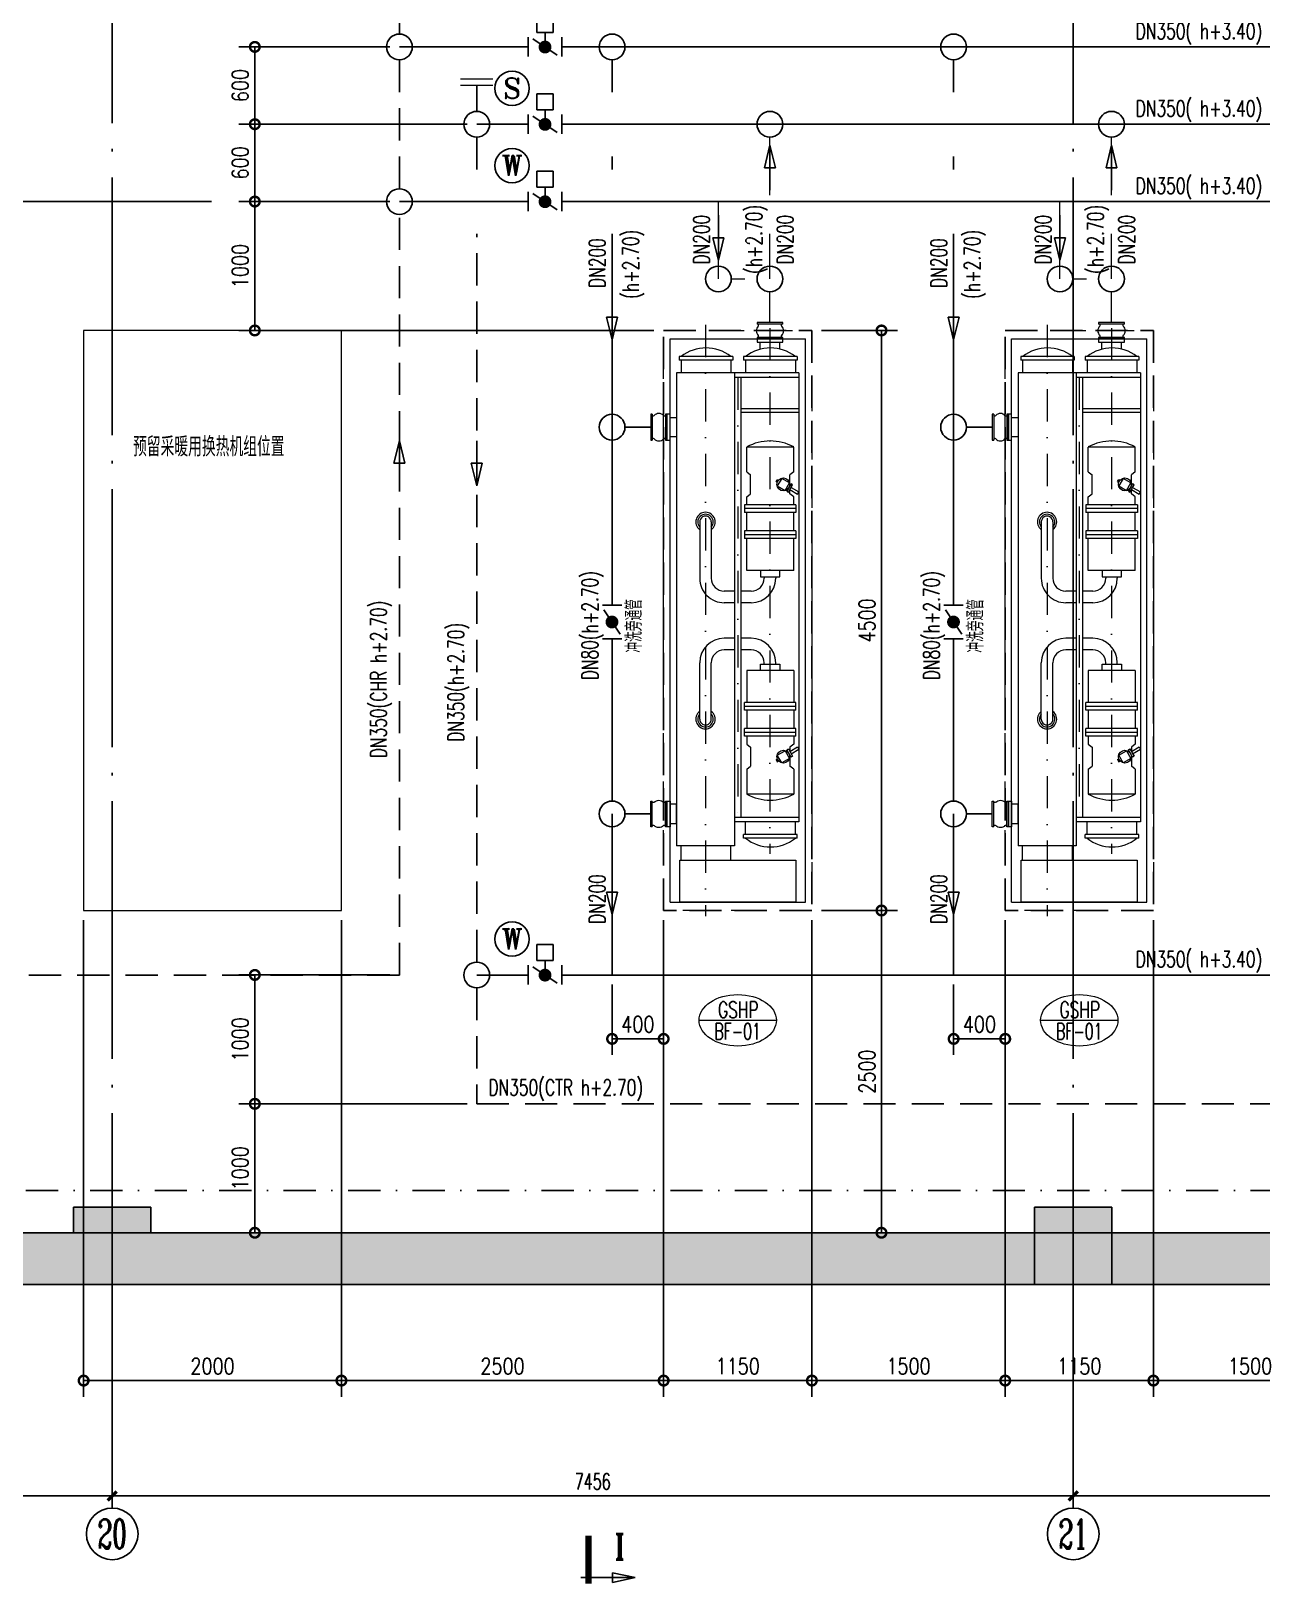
# Model space of a CAD drawing. Extents: x -345393 to -54719, y 203828 to 476815.
# Drawn here: x -330476 to -320927, y 237464 to 249533 of the extents above; entities that cross this region are included whole.
import ezdxf
from ezdxf.enums import TextEntityAlignment as Align

# ---------------------------------------------------------------- set-up
doc = ezdxf.new("R2010")
doc.units = 0
doc.header["$LTSCALE"] = 1000
doc.header["$MEASUREMENT"] = 0
for name, pattern in [('CONTINOUS', [0]), ('DASH', [0.35, 0.25, -0.1]), ('DASHDOT', [1, 0.5, -0.25, 0, -0.25]), ('DASHDOT2', [0.5, 0.25, -0.125, 0, -0.125]), ('DASHED', [0.75, 0.5, -0.25]), ('DASHED2', [0.375, 0.25, -0.125]), ('DOTE', [2.42, 2, -0.2, 0.02, -0.2])]:
    doc.linetypes.add(name, pattern=pattern)
doc.layers.get('0').update_dxf_attribs({"color": 252, "linetype": 'CONTINUOUS'})
doc.layers.get('Defpoints').update_dxf_attribs({"color": 252, "linetype": 'CONTINUOUS'})
for name, color, linetype in [('AXIS', 252, 'CONTINUOUS'), ('AXIS_TEXT', 252, 'CONTINUOUS'), ('COLUMN', 250, 'CONTINUOUS'), ('DOTE', 250, 'DOTE'), ('PUB_HATCH', 250, 'CONTINUOUS'), ('WALL', 252, 'CONTINUOUS'), ('暖通-水-标注', 95, 'CONTINUOUS'), ('暖通-水-水阀', 3, 'CONTINUOUS'), ('暖通-水-管道-供水', 1, 'CONTINUOUS'), ('暖通-水-管道-回水', 6, 'DASHED'), ('暖通-水-管道-管径', 201, 'CONTINUOUS'), ('暖通-水-设备基础', 75, 'DASH'), ('暖通-水-说明', 3, 'CONTINUOUS'), ('暖通-风-标注', 160, 'CONTINUOUS'), ('暖通-风-风管', 4, 'CONTINUOUS')]:
    doc.layers.add(name, color=color, linetype=linetype)
for name, color, linetype, lineweight in [('暖通-公共-说明', 50, 'CONTINUOUS', 20), ('暖通-水-管道-冷却水供水', 1, 'CONTINUOUS', 0), ('暖通-水-设备', 3, 'CONTINUOUS', 20), ('暖通-水-设备型号', 50, 'CONTINUOUS', 20)]:
    doc.layers.add(name, color=color, linetype=linetype, lineweight=lineweight)
doc.styles.add('_TCH_AXIS', font='COMPLEX', dxfattribs={"bigfont": 'GBCBIG'})
doc.styles.add('COMPLEX', font='COMPLEX')
doc.styles.add('HZ-ZGBZ', font='romanc.shx', dxfattribs={"width": 0.65, "bigfont": '0hztxt.shx'})
doc.styles.add('M-TEXT2', font='romanc.shx', dxfattribs={"width": 0.8, "bigfont": 'hzf.shx'})
doc.styles.add('TKZ1', font='tjromant.shx', dxfattribs={"bigfont": 'tjhts.shx'})
doc.dimstyles.new('暖-标注50', dxfattribs={"dimscale": 0.5, "dimtxt": 250, "dimasz": 1, "dimexe": 150, "dimexo": 150, "dimgap": 100, "dimtad": 1, "dimdec": 0, "dimdsep": 46, "dimtxsty": 'HZ-ZGBZ', "dimblk": '_DIMX', "dimcen": 0.09, "dimclrt": 7, "dimadec": 0, "dimazin": 0, "dimtfac": 1, "dimtdec": 0, "dimtix": 1, "dimtmove": 2, "dimatfit": 3, "dimldrblk": '_DIMX', "dimfxl": 0, "dimtolj": 1, "dimtzin": 0, "dimarcsym": 0})
doc.dimstyles.new('暖通-水-尺寸标注50', dxfattribs={"dimscale": 0.5, "dimtxt": 250, "dimasz": 300, "dimexe": 250, "dimexo": 150, "dimgap": 100, "dimtad": 1, "dimdec": 4, "dimrnd": 5, "dimdsep": 46, "dimtxsty": 'M-TEXT2', "dimblk1": 'DOTSMALL', "dimblk2": 'DOTSMALL', "dimsah": 1, "dimcen": 0.09, "dimclrd": 256, "dimclre": 256, "dimclrt": 7, "dimadec": 0, "dimazin": 0, "dimtfac": 1, "dimtdec": 4, "dimtix": 1, "dimtmove": 2, "dimatfit": 3, "dimldrblk": 'DOTSMALL', "dimfxl": 0, "dimtolj": 1, "dimtzin": 0, "dimarcsym": 0})

# ---------------------------------------------------------------- blocks, each defined once
blk = doc.blocks.new('_DIMX')
blk.add_line((-150, 0), (150, 0))
at = {"const_width": 50}
blk.add_lwpolyline([(-70, -70), (70, 70)], dxfattribs=at)
blk = doc.blocks.new('*D114')
at = {"layer": 'Defpoints', "color": 0}
for p in [(-329846, 238872), (-322390, 238872), (-322390, 238169)]:
    blk.add_point(p, dxfattribs=at)
at = {"layer": '暖通-风-标注', "color": 0, "lineweight": -2}
for p, q in [((-329846, 238797), (-329846, 238094)), ((-322390, 238797), (-322390, 238094)), ((-329846, 238169), (-322391, 238169))]:
    blk.add_line(p, q, dxfattribs=at)
at = {"layer": '暖通-风-标注', "color": 0, "lineweight": -2, "xscale": 0.5, "yscale": 0.5, "zscale": 0.5, "rotation": 180}
blk.add_blockref('_DIMX', (-329846, 238169), dxfattribs=at)
at = {"layer": '暖通-风-标注', "color": 0, "lineweight": -2, "xscale": 0.5, "yscale": 0.5, "zscale": 0.5}
blk.add_blockref('_DIMX', (-322390, 238169), dxfattribs=at)
at = {"layer": '暖通-风-标注', "color": 7, "insert": (-326118, 238281), "char_height": 125, "attachment_point": 5, "style": 'HZ-ZGBZ'}
blk.add_mtext('\\A1;7456', dxfattribs=at)
blk = doc.blocks.new('*D115')
at = {"layer": 'Defpoints', "color": 0}
for p in [(-322390, 238872), (-317118, 238872), (-317118, 238169)]:
    blk.add_point(p, dxfattribs=at)
at = {"layer": '暖通-风-标注', "color": 0, "lineweight": -2}
for p, q in [((-322390, 238797), (-322390, 238094)), ((-317118, 238797), (-317118, 238094)), ((-322390, 238169), (-317119, 238169))]:
    blk.add_line(p, q, dxfattribs=at)
at = {"layer": '暖通-风-标注', "color": 0, "lineweight": -2, "xscale": 0.5, "yscale": 0.5, "zscale": 0.5, "rotation": 180}
blk.add_blockref('_DIMX', (-322390, 238169), dxfattribs=at)
at = {"layer": '暖通-风-标注', "color": 0, "lineweight": -2, "xscale": 0.5, "yscale": 0.5, "zscale": 0.5}
blk.add_blockref('_DIMX', (-317118, 238169), dxfattribs=at)
at = {"layer": '暖通-风-标注', "color": 7, "insert": (-319754, 238281), "char_height": 125, "attachment_point": 5, "style": 'HZ-ZGBZ'}
blk.add_mtext('\\A1;5272', dxfattribs=at)
blk = doc.blocks.new('_AXISO')
blk.add_circle((0, 0), 0.5)
at = {"layer": 'AXIS_TEXT', "style": 'COMPLEX', "width": 1.041667}
blk.add_attdef('A', text='', height=0.56, dxfattribs=at).set_placement((-0.25, -0.28), (0.25, -0.28), align=Align.FIT)
blk = doc.blocks.new('2010_1005_165837')
at = {"color": 95}
for p, q in [((100, 0), (-100, 0)), ((100, -11), (100, 0)), ((-100, 0), (-100, -11)), ((-100, -11), (100, -11)), ((-100, -114), (-100, -125)), ((-100, -114), (100, -114)), ((100, -125), (100, -114)), ((-100, -125), (100, -125))]:
    blk.add_line(p, q, dxfattribs=at)
for centre, radius, start, end in [((-57, -62), 49.1, 133.6066, 226.3934), ((-97, -20), 9.44, 312.2394, 87.2634), ((-97, -105), 9.44, 272.7366, 47.7606), ((97, -20), 9.44, 92.7366, 227.7606), ((97, -105), 9.44, 132.2394, 267.2634), ((57, -62), 49.1, 313.6066, 46.3934)]:
    blk.add_arc(centre, radius, start, end, dxfattribs=at)
blk = doc.blocks.new('PSRHH3602-PM')
at = {"color": 7}
for p, q in [((2186, 1100), (-2186, 1100)), ((-2186, 50), (-2186, 1100)), ((2186, 50), (2186, 1100)), ((2186, 50), (-2186, 50))]:
    blk.add_line(p, q, dxfattribs=at)
for p, q in [((-2048, 1036), (-2048, 621)), ((-2048, 1036), (-2020, 1036)), ((-2020, 1036), (-2020, 621)), ((-2020, 1022), (-1921, 1022)), ((-1921, 1050), (-1921, 575)), ((-1921, 1050), (1562, 1050)), ((-1886, 1050), (-1886, 600)), ((-1642, 1050), (-1642, 600)), ((-1614, 1050), (-1614, 600)), ((-1346, 1009), (-1346, 645)), ((-1153, 1009), (-1346, 1009)), ((-1153, 1009), (-1130, 979)), ((-1043, 979), (-1130, 979)), ((-983, 979), (-1015, 979)), ((-960, 1009), (-983, 979)), ((-898, 1009), (-960, 1009)), ((-898, 1027), (-898, 627)), ((-898, 1027), (-838, 1027)), ((-868, 1027), (-868, 627)), ((-838, 1027), (-838, 627)), ((-696, 1009), (-838, 1009)), ((-696, 1027), (-696, 627)), ((-696, 1027), (-636, 1027)), ((-666, 1027), (-666, 627)), ((-636, 1027), (-636, 627)), ((-388, 1009), (-636, 1009)), ((-388, 1009), (-388, 645)), ((388, 1009), (636, 1009)), ((388, 1009), (388, 645)), ((636, 1027), (636, 627)), ((696, 1027), (636, 1027)), ((666, 1027), (666, 627)), ((696, 1027), (696, 627)), ((696, 1009), (838, 1009)), ((838, 1027), (838, 627)), ((898, 1027), (838, 1027)), ((868, 1027), (868, 627)), ((898, 1027), (898, 627)), ((898, 1009), (960, 1009)), ((960, 1009), (983, 979)), ((983, 979), (1015, 979)), ((1043, 979), (1130, 979)), ((1153, 1009), (1130, 979)), ((1153, 1009), (1346, 1009)), ((1346, 1009), (1346, 645)), ((1527, 1050), (1527, 600)), ((1562, 1050), (1562, 550)), ((1661, 1022), (1562, 1022)), ((1661, 1036), (1661, 621)), ((1689, 1036), (1661, 1036)), ((1689, 1036), (1689, 621)), ((-2160, 900), (-2107, 900)), ((-338, 870), (-328, 870)), ((338, 870), (328, 870)), ((-2105, 750), (-2160, 750)), ((-338, 780), (-328, 780)), ((338, 780), (328, 780)), ((-2048, 621), (-2020, 621)), ((-2020, 635), (-1921, 635)), ((-1153, 645), (-1346, 645)), ((-1153, 645), (-1130, 675)), ((-983, 675), (-1130, 675)), ((-960, 645), (-983, 675)), ((-898, 645), (-960, 645)), ((-898, 627), (-838, 627)), ((-696, 645), (-838, 645)), ((-696, 627), (-636, 627)), ((-388, 645), (-636, 645)), ((-228, 680), (-228, 600)), ((-138, 680), (-138, 600)), ((138, 680), (138, 600)), ((228, 680), (228, 600)), ((388, 645), (636, 645)), ((696, 627), (636, 627)), ((696, 645), (838, 645)), ((898, 627), (838, 627)), ((898, 645), (960, 645)), ((960, 645), (983, 675)), ((983, 675), (1130, 675)), ((1153, 645), (1130, 675)), ((1153, 645), (1346, 645)), ((1661, 635), (1562, 635)), ((1689, 621), (1661, 621)), ((-2048, 536), (-2048, 121)), ((-2048, 536), (-2020, 536)), ((-2020, 536), (-2020, 121)), ((-2020, 522), (-1921, 522)), ((-1921, 575), (-1921, 100)), ((-1921, 550), (1748, 550)), ((-1886, 600), (1527, 600)), ((-1886, 600), (-1886, 550)), ((-648, 600), (1527, 600)), ((-228, 550), (-228, 470)), ((-138, 550), (-138, 470)), ((138, 550), (138, 470)), ((228, 550), (228, 470)), ((1527, 600), (1527, 550)), ((1748, 550), (1748, 100)), ((1860, 522), (1748, 522)), ((-765, 370), (-328, 370)), ((765, 370), (328, 370)), ((-765, 280), (-328, 280)), ((765, 280), (328, 280)), ((-2048, 121), (-2020, 121)), ((-2020, 135), (-1921, 135)), ((1860, 135), (1748, 135)), ((-1921, 100), (1562, 100)), ((-648, 100), (1748, 100))]:
    blk.add_line(p, q)
at = {"color": 95}
for p, q in [((-1041, 976), (-1040, 977)), ((-1033, 989), (-999, 1049)), ((-1023, 966), (-1023, 967)), ((-1016, 979), (-981, 1039)), ((-981, 1039), (-999, 1049)), ((981, 1039), (999, 1049)), ((1016, 979), (981, 1039)), ((1033, 989), (999, 1049)), ((1023, 966), (1023, 967)), ((1041, 976), (1040, 977)), ((-1095, 882), (-1090, 892)), ((-1078, 872), (-1095, 882)), ((-1078, 872), (-1072, 882)), ((1078, 872), (1072, 882)), ((1078, 872), (1095, 882)), ((1095, 882), (1090, 892))]:
    blk.add_line(p, q, dxfattribs=at)
at = {"color": 95, "linetype": 'DASHDOT2'}
for p, q in [((-2269, 825), (1811, 825)), ((-1886, 575), (1527, 575)), ((-2294, 325), (2294, 325))]:
    blk.add_line(p, q, dxfattribs=at)
at = {"color": 9, "linetype": 'DASHED2'}
blk.add_lwpolyline([(-2250, 1150), (2250, 1150), (2250, 0), (-2250, 0)], close=True, dxfattribs=at)
at = {"color": 95}
for points in [[(-1044, 882), (-1010, 942), (-1069, 976), (-1103, 916)], [(-1060, 989), (-1003, 956), (-996, 968), (-1053, 1001)], [(1060, 989), (1003, 956), (996, 968), (1053, 1001)], [(1044, 882), (1010, 942), (1069, 976), (1103, 916)], [(2186, 1025), (2186, 125), (1860, 125), (1860, 1025)]]:
    blk.add_lwpolyline(points, close=True, dxfattribs=at)
for points in [[(-2186, 925), (-2186, 725), (-2160, 725), (-2160, 925)], [(-388, 902), (-388, 752), (-338, 752), (-338, 902)], [(388, 902), (388, 752), (338, 752), (338, 902)], [(-1600, 25), (-1400, 25), (-1400, 50), (-1600, 50)], [(1600, 25), (1400, 25), (1400, 50), (1600, 50)]]:
    blk.add_lwpolyline(points, close=True)
for points in [[(-1575, 50), (-1575, 100), (-1425, 100), (-1425, 50)], [(1575, 50), (1575, 100), (1425, 100), (1425, 50)]]:
    blk.add_lwpolyline(points)
for centre in [(-1056, 929), (1056, 929)]:
    blk.add_circle(centre, 50, dxfattribs=at)
for centre, radius, start, end in [((-1803, 829), 312, 141.7525, 218.2475), ((-1011, 827), 382, 151.5078, 208.4922), ((1011, 827), 382, 331.5078, 28.4922), ((1444, 829), 312, 321.7525, 38.2475), ((-328, 680), 190, 0, 90), ((328, 680), 190, 90, 180), ((-328, 680), 100, 0, 90), ((328, 680), 100, 90, 180), ((-1803, 329), 312, 141.7525, 218.2475), ((-765, 325), 45, 90, 270.0002), ((-328, 470), 100, 270, 0), ((-328, 470), 190, 270, 0), ((328, 470), 190, 180, 270), ((328, 470), 100, 180, 270), ((765, 325), 45, 269.9998, 90)]:
    blk.add_arc(centre, radius, start, end)
for centre, radius, start, end in [((-765, 325), 75, 36.8699, 323.1301), ((-765, 325), 60, 48.5904, 311.4096), ((765, 325), 75, 216.8699, 143.1301), ((765, 325), 60, 228.5904, 131.4096)]:
    blk.add_arc(centre, radius, start, end, dxfattribs=at)
at = {"rotation": 270}
blk.add_blockref('2010_1005_165837', (-2186, 825), dxfattribs=at)
blk.add_blockref('2010_1005_165837', (-1500, 25))
at = {"xscale": -1}
blk.add_blockref('2010_1005_165837', (1500, 25), dxfattribs=at)
blk = doc.blocks.new('MB-EQSN-2')
blk.add_line((-600, 0), (600, 0))
blk.add_ellipse((0, 0), major_axis=(-600, 0), ratio=0.666667)
at = {"style": 'M-TEXT2', "width": 0.7}
blk.add_attdef('大设备类型', text='', height=250, dxfattribs=at).set_placement((9, 165), align=Align.MIDDLE_CENTER)
at = {"style": 'M-TEXT2', "width": 0.636448}
blk.add_attdef('大设备编号', text='', height=250, dxfattribs=at).set_placement((-361, -296), (359, -296), align=Align.FIT)
blk = doc.blocks.new('FCU-RISER1')
at = {"color": 7}
blk.add_circle((0, 0), 50, dxfattribs=at)
blk = doc.blocks.new('*U100')
at = {"color": 7}
for p, q in [((-125, 0), (125, 0)), ((-125, -50), (125, -50))]:
    blk.add_line(p, q, dxfattribs=at)
blk = doc.blocks.new('电动双位蝶阀150-2')
for p, q in [((-62, 237), (63, 237)), ((-62, 112), (-62, 237)), ((63, 112), (63, 237)), ((-130, 75), (-130, -75)), ((94, 63), (-94, -63)), ((-62, 112), (63, 112)), ((0, 0), (0, 112)), ((130, 75), (130, -75))]:
    blk.add_line(p, q)
at = {"const_width": 49.7}
blk.add_lwpolyline([(-25, -1, 1), (25, -1, 1)], format="xyb", close=True, dxfattribs=at)
blk = doc.blocks.new('箭头')
at = {"color": 3, "linetype": 'CONTINOUS'}
for p, q in [((-317, 0), (381, 0)), ((32, 84), (381, 0)), ((32, 84), (32, -84)), ((32, -84), (381, 0))]:
    blk.add_line(p, q, dxfattribs=at)
blk = doc.blocks.new('蝶阀150-2')
for p, q in [((-130, 75), (-130, -75)), ((94, 63), (-94, -63)), ((130, 75), (130, -75))]:
    blk.add_line(p, q)
at = {"const_width": 49.7}
blk.add_lwpolyline([(-25, -1, 1), (25, -1, 1)], format="xyb", close=True, dxfattribs=at)
blk = doc.blocks.new('_DOTSMALL')
at = {"color": 0, "const_width": 0.5}
blk.add_lwpolyline([(-0.0625, 0, 1), (0.0625, 0, 1)], format="xyb", close=True, dxfattribs=at)
blk = doc.blocks.new('*D116')
at = {"layer": 'Defpoints', "color": 0}
for p in [(-325568, 242711), (-325968, 242211), (-325968, 241715)]:
    blk.add_point(p, dxfattribs=at)
at = {"layer": '暖通-水-标注', "linetype": 'Continuous', "lineweight": -2}
for p, q in [((-325568, 242636), (-325568, 241590)), ((-325968, 242136), (-325968, 241590)), ((-325568, 241715), (-325968, 241715))]:
    blk.add_line(p, q, dxfattribs=at)
at = {"layer": '暖通-水-标注', "lineweight": -2, "xscale": 150, "yscale": 150, "zscale": 150, "rotation": 180}
blk.add_blockref('_DOTSMALL', (-325968, 241715), dxfattribs=at)
at = {"layer": '暖通-水-标注', "lineweight": -2, "xscale": 150, "yscale": 150, "zscale": 150}
blk.add_blockref('_DOTSMALL', (-325568, 241715), dxfattribs=at)
at = {"layer": '暖通-水-标注', "color": 7, "insert": (-325768, 241828), "char_height": 125, "attachment_point": 5, "style": 'M-TEXT2'}
blk.add_mtext('\\A1;400', dxfattribs=at)
blk = doc.blocks.new('*D133')
at = {"layer": 'Defpoints', "color": 0}
for p in [(-330068, 242711), (-328068, 242711), (-328068, 239064)]:
    blk.add_point(p, dxfattribs=at)
at = {"layer": '暖通-水-标注', "linetype": 'Continuous', "lineweight": -2}
for p, q in [((-330068, 242636), (-330068, 238939)), ((-328068, 242636), (-328068, 238939)), ((-330068, 239064), (-328068, 239064))]:
    blk.add_line(p, q, dxfattribs=at)
at = {"layer": '暖通-水-标注', "lineweight": -2, "xscale": 150, "yscale": 150, "zscale": 150, "rotation": 180}
blk.add_blockref('_DOTSMALL', (-330068, 239064), dxfattribs=at)
at = {"layer": '暖通-水-标注', "lineweight": -2, "xscale": 150, "yscale": 150, "zscale": 150}
blk.add_blockref('_DOTSMALL', (-328068, 239064), dxfattribs=at)
at = {"layer": '暖通-水-标注', "color": 7, "insert": (-329068, 239176), "char_height": 125, "attachment_point": 5, "style": 'M-TEXT2'}
blk.add_mtext('\\A1;2000', dxfattribs=at)
blk = doc.blocks.new('*D134')
at = {"layer": 'Defpoints', "color": 0}
for p in [(-328068, 242711), (-325568, 242636), (-325568, 239064)]:
    blk.add_point(p, dxfattribs=at)
at = {"layer": '暖通-水-标注', "linetype": 'Continuous', "lineweight": -2}
for p, q in [((-328068, 242636), (-328068, 238939)), ((-325568, 242561), (-325568, 238939)), ((-328068, 239064), (-325568, 239064))]:
    blk.add_line(p, q, dxfattribs=at)
at = {"layer": '暖通-水-标注', "lineweight": -2, "xscale": 150, "yscale": 150, "zscale": 150, "rotation": 180}
blk.add_blockref('_DOTSMALL', (-328068, 239064), dxfattribs=at)
at = {"layer": '暖通-水-标注', "lineweight": -2, "xscale": 150, "yscale": 150, "zscale": 150}
blk.add_blockref('_DOTSMALL', (-325568, 239064), dxfattribs=at)
at = {"layer": '暖通-水-标注', "color": 7, "insert": (-326818, 239176), "char_height": 125, "attachment_point": 5, "style": 'M-TEXT2'}
blk.add_mtext('\\A1;2500', dxfattribs=at)
blk = doc.blocks.new('*D135')
at = {"layer": 'Defpoints', "color": 0}
for p in [(-325568, 242636), (-324418, 242711), (-324418, 239064)]:
    blk.add_point(p, dxfattribs=at)
at = {"layer": '暖通-水-标注', "linetype": 'Continuous', "lineweight": -2}
for p, q in [((-324418, 242636), (-324418, 238939)), ((-325568, 242561), (-325568, 238939)), ((-325568, 239064), (-324418, 239064))]:
    blk.add_line(p, q, dxfattribs=at)
at = {"layer": '暖通-水-标注', "lineweight": -2, "xscale": 150, "yscale": 150, "zscale": 150, "rotation": 180}
blk.add_blockref('_DOTSMALL', (-325568, 239064), dxfattribs=at)
at = {"layer": '暖通-水-标注', "lineweight": -2, "xscale": 150, "yscale": 150, "zscale": 150}
blk.add_blockref('_DOTSMALL', (-324418, 239064), dxfattribs=at)
at = {"layer": '暖通-水-标注', "color": 7, "insert": (-324993, 239176), "char_height": 125, "attachment_point": 5, "style": 'M-TEXT2'}
blk.add_mtext('\\A1;1150', dxfattribs=at)
blk = doc.blocks.new('*D136')
at = {"layer": 'Defpoints', "color": 0}
for p in [(-324418, 242711), (-322918, 242711), (-322918, 239064)]:
    blk.add_point(p, dxfattribs=at)
at = {"layer": '暖通-水-标注', "linetype": 'Continuous', "lineweight": -2}
for p, q in [((-324418, 242636), (-324418, 238939)), ((-322918, 242636), (-322918, 238939)), ((-324418, 239064), (-322918, 239064))]:
    blk.add_line(p, q, dxfattribs=at)
at = {"layer": '暖通-水-标注', "lineweight": -2, "xscale": 150, "yscale": 150, "zscale": 150, "rotation": 180}
blk.add_blockref('_DOTSMALL', (-324418, 239064), dxfattribs=at)
at = {"layer": '暖通-水-标注', "lineweight": -2, "xscale": 150, "yscale": 150, "zscale": 150}
blk.add_blockref('_DOTSMALL', (-322918, 239064), dxfattribs=at)
at = {"layer": '暖通-水-标注', "color": 7, "insert": (-323668, 239176), "char_height": 125, "attachment_point": 5, "style": 'M-TEXT2'}
blk.add_mtext('\\A1;1500', dxfattribs=at)
blk = doc.blocks.new('*D137')
at = {"layer": 'Defpoints', "color": 0}
for p in [(-322918, 242711), (-321768, 242711), (-321768, 239064)]:
    blk.add_point(p, dxfattribs=at)
at = {"layer": '暖通-水-标注', "linetype": 'Continuous', "lineweight": -2}
for p, q in [((-322918, 242636), (-322918, 238939)), ((-321768, 242636), (-321768, 238939)), ((-322918, 239064), (-321768, 239064))]:
    blk.add_line(p, q, dxfattribs=at)
at = {"layer": '暖通-水-标注', "lineweight": -2, "xscale": 150, "yscale": 150, "zscale": 150, "rotation": 180}
blk.add_blockref('_DOTSMALL', (-322918, 239064), dxfattribs=at)
at = {"layer": '暖通-水-标注', "lineweight": -2, "xscale": 150, "yscale": 150, "zscale": 150}
blk.add_blockref('_DOTSMALL', (-321768, 239064), dxfattribs=at)
at = {"layer": '暖通-水-标注', "color": 7, "insert": (-322343, 239176), "char_height": 125, "attachment_point": 5, "style": 'M-TEXT2'}
blk.add_mtext('\\A1;1150', dxfattribs=at)
blk = doc.blocks.new('*D138')
at = {"layer": 'Defpoints', "color": 0}
for p in [(-321768, 242711), (-320268, 242711), (-320268, 239064)]:
    blk.add_point(p, dxfattribs=at)
at = {"layer": '暖通-水-标注', "linetype": 'Continuous', "lineweight": -2}
for p, q in [((-321768, 242636), (-321768, 238939)), ((-320268, 242636), (-320268, 238939)), ((-321768, 239064), (-320268, 239064))]:
    blk.add_line(p, q, dxfattribs=at)
at = {"layer": '暖通-水-标注', "lineweight": -2, "xscale": 150, "yscale": 150, "zscale": 150, "rotation": 180}
blk.add_blockref('_DOTSMALL', (-321768, 239064), dxfattribs=at)
at = {"layer": '暖通-水-标注', "lineweight": -2, "xscale": 150, "yscale": 150, "zscale": 150}
blk.add_blockref('_DOTSMALL', (-320268, 239064), dxfattribs=at)
at = {"layer": '暖通-水-标注', "color": 7, "insert": (-321018, 239176), "char_height": 125, "attachment_point": 5, "style": 'M-TEXT2'}
blk.add_mtext('\\A1;1500', dxfattribs=at)
blk = doc.blocks.new('*D144')
at = {"layer": 'Defpoints', "color": 0}
for p in [(-324418, 247211), (-324418, 242711), (-323878, 242711)]:
    blk.add_point(p, dxfattribs=at)
at = {"layer": '暖通-水-标注', "linetype": 'Continuous', "lineweight": -2}
for p, q in [((-324343, 247211), (-323753, 247211)), ((-323878, 247211), (-323878, 242711)), ((-324343, 242711), (-323753, 242711))]:
    blk.add_line(p, q, dxfattribs=at)
at = {"layer": '暖通-水-标注', "lineweight": -2, "xscale": 150, "yscale": 150, "zscale": 150}
for p, rotation in [((-323878, 247211), 90), ((-323878, 242711), 270)]:
    blk.add_blockref('_DOTSMALL', p, dxfattribs=dict(at, rotation=rotation))
at = {"layer": '暖通-水-标注', "color": 7, "insert": (-323990, 244961), "char_height": 125, "attachment_point": 5, "rotation": 90, "style": 'M-TEXT2'}
blk.add_mtext('\\A1;4500', dxfattribs=at)
blk = doc.blocks.new('*D145')
at = {"layer": 'Defpoints', "color": 0}
for p in [(-324418, 242711), (-324418, 240211), (-323878, 240211)]:
    blk.add_point(p, dxfattribs=at)
at = {"layer": '暖通-水-标注', "linetype": 'Continuous', "lineweight": -2}
for p, q in [((-324343, 242711), (-323753, 242711)), ((-323878, 242711), (-323878, 240211)), ((-324343, 240211), (-323753, 240211))]:
    blk.add_line(p, q, dxfattribs=at)
at = {"layer": '暖通-水-标注', "lineweight": -2, "xscale": 150, "yscale": 150, "zscale": 150}
for p, rotation in [((-323878, 242711), 90), ((-323878, 240211), 270)]:
    blk.add_blockref('_DOTSMALL', p, dxfattribs=dict(at, rotation=rotation))
at = {"layer": '暖通-水-标注', "color": 7, "insert": (-323990, 241461), "char_height": 125, "attachment_point": 5, "rotation": 90, "style": 'M-TEXT2'}
blk.add_mtext('\\A1;2500', dxfattribs=at)
blk = doc.blocks.new('*D146')
at = {"layer": 'Defpoints', "color": 0}
for p in [(-327618, 249411), (-328740, 248811), (-327018, 248811)]:
    blk.add_point(p, dxfattribs=at)
at = {"layer": '暖通-水-标注', "linetype": 'Continuous', "lineweight": -2}
for p, q in [((-327693, 249411), (-328865, 249411)), ((-328740, 249411), (-328740, 248811)), ((-327093, 248811), (-328865, 248811))]:
    blk.add_line(p, q, dxfattribs=at)
at = {"layer": '暖通-水-标注', "lineweight": -2, "xscale": 150, "yscale": 150, "zscale": 150}
for p, rotation in [((-328740, 249411), 90), ((-328740, 248811), 270)]:
    blk.add_blockref('_DOTSMALL', p, dxfattribs=dict(at, rotation=rotation))
at = {"layer": '暖通-水-标注', "color": 7, "insert": (-328853, 249111), "char_height": 125, "attachment_point": 5, "rotation": 90, "style": 'M-TEXT2'}
blk.add_mtext('\\A1;600', dxfattribs=at)
blk = doc.blocks.new('*D147')
at = {"layer": 'Defpoints', "color": 0}
for p in [(-327018, 248811), (-328740, 248211), (-327618, 248211)]:
    blk.add_point(p, dxfattribs=at)
at = {"layer": '暖通-水-标注', "linetype": 'Continuous', "lineweight": -2}
for p, q in [((-327093, 248811), (-328865, 248811)), ((-328740, 248811), (-328740, 248211)), ((-327693, 248211), (-328865, 248211))]:
    blk.add_line(p, q, dxfattribs=at)
at = {"layer": '暖通-水-标注', "lineweight": -2, "xscale": 150, "yscale": 150, "zscale": 150}
for p, rotation in [((-328740, 248811), 90), ((-328740, 248211), 270)]:
    blk.add_blockref('_DOTSMALL', p, dxfattribs=dict(at, rotation=rotation))
at = {"layer": '暖通-水-标注', "color": 7, "insert": (-328853, 248511), "char_height": 125, "attachment_point": 5, "rotation": 90, "style": 'M-TEXT2'}
blk.add_mtext('\\A1;600', dxfattribs=at)
blk = doc.blocks.new('*D148')
at = {"layer": 'Defpoints', "color": 0}
for p in [(-327618, 248211), (-328740, 247211), (-325568, 247211)]:
    blk.add_point(p, dxfattribs=at)
at = {"layer": '暖通-水-标注', "linetype": 'Continuous', "lineweight": -2}
for p, q in [((-327693, 248211), (-328865, 248211)), ((-328740, 248211), (-328740, 247211)), ((-325643, 247211), (-328865, 247211))]:
    blk.add_line(p, q, dxfattribs=at)
at = {"layer": '暖通-水-标注', "lineweight": -2, "xscale": 150, "yscale": 150, "zscale": 150}
for p, rotation in [((-328740, 248211), 90), ((-328740, 247211), 270)]:
    blk.add_blockref('_DOTSMALL', p, dxfattribs=dict(at, rotation=rotation))
at = {"layer": '暖通-水-标注', "color": 7, "insert": (-328853, 247711), "char_height": 125, "attachment_point": 5, "rotation": 90, "style": 'M-TEXT2'}
blk.add_mtext('\\A1;1000', dxfattribs=at)
blk = doc.blocks.new('*D149')
at = {"layer": 'Defpoints', "color": 0}
for p in [(-327618, 242211), (-328740, 241211), (-327018, 241211)]:
    blk.add_point(p, dxfattribs=at)
at = {"layer": '暖通-水-标注', "linetype": 'Continuous', "lineweight": -2}
for p, q in [((-327693, 242211), (-328865, 242211)), ((-328740, 242211), (-328740, 241211)), ((-327093, 241211), (-328865, 241211))]:
    blk.add_line(p, q, dxfattribs=at)
at = {"layer": '暖通-水-标注', "lineweight": -2, "xscale": 150, "yscale": 150, "zscale": 150}
for p, rotation in [((-328740, 242211), 90), ((-328740, 241211), 270)]:
    blk.add_blockref('_DOTSMALL', p, dxfattribs=dict(at, rotation=rotation))
at = {"layer": '暖通-水-标注', "color": 7, "insert": (-328853, 241711), "char_height": 125, "attachment_point": 5, "rotation": 90, "style": 'M-TEXT2'}
blk.add_mtext('\\A1;1000', dxfattribs=at)
blk = doc.blocks.new('*D150')
at = {"layer": 'Defpoints', "color": 0}
for p in [(-327018, 241211), (-328740, 240211), (-328068, 240211)]:
    blk.add_point(p, dxfattribs=at)
at = {"layer": '暖通-水-标注', "linetype": 'Continuous', "lineweight": -2}
for p, q in [((-327093, 241211), (-328865, 241211)), ((-328740, 241211), (-328740, 240211)), ((-328143, 240211), (-328865, 240211))]:
    blk.add_line(p, q, dxfattribs=at)
at = {"layer": '暖通-水-标注', "lineweight": -2, "xscale": 150, "yscale": 150, "zscale": 150}
for p, rotation in [((-328740, 241211), 90), ((-328740, 240211), 270)]:
    blk.add_blockref('_DOTSMALL', p, dxfattribs=dict(at, rotation=rotation))
at = {"layer": '暖通-水-标注', "color": 7, "insert": (-328853, 240711), "char_height": 125, "attachment_point": 5, "rotation": 90, "style": 'M-TEXT2'}
blk.add_mtext('\\A1;1000', dxfattribs=at)
blk = doc.blocks.new('*D151')
at = {"layer": 'Defpoints', "color": 0}
for p in [(-322918, 242711), (-323318, 242211), (-323318, 241715)]:
    blk.add_point(p, dxfattribs=at)
at = {"layer": '暖通-水-标注', "linetype": 'Continuous', "lineweight": -2}
for p, q in [((-322918, 242636), (-322918, 241590)), ((-323318, 242136), (-323318, 241590)), ((-322918, 241715), (-323318, 241715))]:
    blk.add_line(p, q, dxfattribs=at)
at = {"layer": '暖通-水-标注', "lineweight": -2, "xscale": 150, "yscale": 150, "zscale": 150, "rotation": 180}
blk.add_blockref('_DOTSMALL', (-323318, 241715), dxfattribs=at)
at = {"layer": '暖通-水-标注', "lineweight": -2, "xscale": 150, "yscale": 150, "zscale": 150}
blk.add_blockref('_DOTSMALL', (-322918, 241715), dxfattribs=at)
at = {"layer": '暖通-水-标注', "color": 7, "insert": (-323118, 241828), "char_height": 125, "attachment_point": 5, "style": 'M-TEXT2'}
blk.add_mtext('\\A1;400', dxfattribs=at)
blk = doc.blocks.new('*D173')
at = {"layer": 'Defpoints', "color": 0}
for p in [(-335118, 239064), (-329846, 239064), (-329846, 238169)]:
    blk.add_point(p, dxfattribs=at)
at = {"layer": '暖通-风-标注', "color": 0, "lineweight": -2}
for p, q in [((-335118, 238989), (-335118, 238094)), ((-329846, 238989), (-329846, 238094)), ((-335118, 238169), (-329847, 238169))]:
    blk.add_line(p, q, dxfattribs=at)
at = {"layer": '暖通-风-标注', "color": 0, "lineweight": -2, "xscale": 0.5, "yscale": 0.5, "zscale": 0.5, "rotation": 180}
blk.add_blockref('_DIMX', (-335118, 238169), dxfattribs=at)
at = {"layer": '暖通-风-标注', "color": 0, "lineweight": -2, "xscale": 0.5, "yscale": 0.5, "zscale": 0.5}
blk.add_blockref('_DIMX', (-329846, 238169), dxfattribs=at)
at = {"layer": '暖通-风-标注', "color": 7, "insert": (-332482, 238281), "char_height": 125, "attachment_point": 5, "style": 'HZ-ZGBZ'}
blk.add_mtext('\\A1;5272', dxfattribs=at)
blk = doc.blocks.new('A$C67896134')
at = {"layer": '暖通-风-风管', "color": 3}
for p, q in [((0, 96), (843, 96)), ((843, 96), (492, 172)), ((492, 172), (492, 21)), ((843, 96), (492, 21))]:
    blk.add_line(p, q, dxfattribs=at)
at = {"layer": '暖通-风-风管', "color": 3, "const_width": 96}
blk.add_lwpolyline([(121, 746), (121, 0)], dxfattribs=at)

msp = doc.modelspace()

# ---------------------------------------------------------------- hatches: boundary and pattern name
at = {"layer": 'PUB_HATCH'}
for points in [[(-330146.79558, 239810.50248), (-329546.79863, 239810.50248), (-329546.79863, 240410.5063), (-330146.79558, 240410.5063)], [(-322089.62064, 239810.50248), (-322089.62064, 240410.5063), (-322689.61759, 240410.5063), (-322689.61759, 239810.50248)], [(-330146.79558, 239810.50248), (-330146.79558, 240210.50248), (-334618.20811, 240210.50248), (-334618.20811, 239810.50248)], [(-322689.61759, 239810.50248), (-322689.61759, 240210.50248), (-329546.79863, 240210.50248), (-329546.79863, 239810.50248)], [(-322089.62064, 240210.50248), (-322089.62064, 239810.50248), (-322089.61911, 239810.50248), (-322089.61911, 240210.50248)], [(-317618.20811, 239810.50248), (-317618.20811, 240210.50248), (-322089.61911, 240210.50248), (-322089.61911, 239810.50248)]]:
    msp.add_hatch(color=256, dxfattribs=at).paths.add_polyline_path(points)

# ---------------------------------------------------------------- linework, layer by layer
at = {"layer": 'AXIS'}
for p, q in [((-329846.13017, 239138.97029), (-329846.13017, 238074.63899)), ((-322390.28605, 239138.97029), (-322390.28605, 238074.63899))]:
    msp.add_line(p, q, dxfattribs=at)
at = {"layer": 'COLUMN'}
for p, q in [((-329546.79863, 240410.5063), (-330146.79558, 240410.5063)), ((-330146.79558, 240410.5063), (-330146.79558, 240210.50248)), ((-329546.79863, 240210.50248), (-329546.79863, 240410.5063)), ((-322089.62064, 240410.5063), (-322689.61759, 240410.5063)), ((-322689.61759, 240410.5063), (-322689.61759, 239810.50248)), ((-322089.62064, 239810.50248), (-322089.62064, 240410.5063)), ((-330146.79558, 239810.50248), (-329872.73259, 239810.50248)), ((-329872.73259, 239810.50248), (-329546.79863, 239810.50248)), ((-322689.61759, 239810.50248), (-322089.62064, 239810.50248))]:
    msp.add_line(p, q, dxfattribs=at)
at = {"layer": 'DOTE'}
for p, q in [((-329846.13017, 239138.97029), (-329846.13017, 253110.50248)), ((-322390.28605, 239138.97029), (-322390.28605, 253110.50248)), ((-329077.00356, 248210.50248), (-340918.202, 248210.50248)), ((-311318.21421, 240210.50248), (-340918.202, 240210.50248))]:
    msp.add_line(p, q, dxfattribs=at)
at = {"layer": 'WALL'}
for p, q in [((-334618.20811, 240210.50248), (-330146.79558, 240210.50248)), ((-329546.79863, 240210.50248), (-322689.61759, 240210.50248)), ((-322089.61911, 240210.50248), (-317618.20811, 240210.50248)), ((-334618.20811, 239810.50248), (-330146.79558, 239810.50248)), ((-329546.79863, 239810.50248), (-322689.61759, 239810.50248)), ((-322089.61911, 239810.50248), (-317618.20811, 239810.50248))]:
    msp.add_line(p, q, dxfattribs=at)
at = {"layer": '暖通-水-管道-供水'}
for p, q in [((-326618.20811, 249410.50248), (-327618.20811, 249410.50248)), ((-318907.92542, 249410.50248), (-326358.49079, 249410.50248)), ((-325968.20811, 249310.50248), (-325968.20811, 249060.50248)), ((-323318.20811, 249310.50248), (-323318.20811, 249060.50248)), ((-326618.20811, 248810.50248), (-327018.20811, 248810.50248)), ((-318907.92542, 248810.50248), (-326358.49079, 248810.50248)), ((-325968.20811, 248560.50248), (-325968.20811, 248460.50248)), ((-323318.20811, 248560.50248), (-323318.20811, 248460.50248)), ((-326618.20811, 248210.50248), (-327618.20811, 248210.50248)), ((-318907.92542, 248210.50248), (-326358.49079, 248210.50248)), ((-325968.20811, 247960.50248), (-325968.20811, 246460.50747)), ((-323318.20811, 247960.50248), (-323318.20811, 246460.50747)), ((-325968.20811, 246460.50747), (-325968.20811, 245079.00354)), ((-325668.16269, 246460.50747), (-325868.20811, 246460.50747)), ((-323318.20811, 246460.50747), (-323318.20811, 245079.00354)), ((-323018.16269, 246460.50747), (-323218.20811, 246460.50747)), ((-325968.20811, 244819.28623), (-325968.20811, 243560.49749)), ((-323318.20811, 244819.28623), (-323318.20811, 243560.49749)), ((-325968.20811, 243460.49749), (-325968.20811, 242210.50191)), ((-325668.16269, 243460.49749), (-325868.20811, 243460.49749)), ((-323318.20811, 243460.49749), (-323318.20811, 242210.50191)), ((-323018.16269, 243460.49749), (-323218.20811, 243460.49749)), ((-326618.20811, 242210.50191), (-327018.20811, 242210.50191)), ((-318907.92542, 242210.50191), (-326358.49079, 242210.50191))]:
    msp.add_line(p, q, dxfattribs=at)
at = {"layer": '暖通-水-管道-冷却水供水'}
for p, q in [((-324743.20312, 248260.50248), (-324743.20312, 248710.50248)), ((-322093.20312, 248260.50248), (-322093.20312, 248710.50248)), ((-325143.20312, 247610.50248), (-325143.20312, 248210.50248)), ((-322493.20312, 247610.50248), (-322493.20312, 248210.50248)), ((-324743.20312, 247610.50248), (-324743.20312, 247960.50248)), ((-322093.20312, 247610.50248), (-322093.20312, 247960.50248)), ((-325043.20312, 247610.50248), (-324937.41498, 247610.50248)), ((-322393.20312, 247610.50248), (-322287.41498, 247610.50248)), ((-324743.20312, 247270.95248), (-324743.20312, 247510.50248)), ((-322093.20312, 247270.95248), (-322093.20312, 247510.50248))]:
    msp.add_line(p, q, dxfattribs=at)
at = {"layer": '暖通-水-管道-回水', "ltscale": 0.5}
for p, q in [((-327618.20811, 249510.50248), (-327618.20811, 249710.50248)), ((-327618.20811, 248310.50248), (-327618.20811, 249310.50248)), ((-327018.20811, 248910.50248), (-327018.20811, 249110.50248)), ((-326463.5418, 248810.50248), (-326513.1571, 248810.50248)), ((-327018.20811, 248460.50248), (-327018.20811, 248710.50248)), ((-327618.20811, 242210.50191), (-327618.20811, 248110.50248)), ((-327018.20811, 242310.50191), (-327018.20811, 247960.50248)), ((-327618.20811, 242210.50191), (-336818.20811, 242210.50191)), ((-327018.20811, 242110.50191), (-327018.20811, 241210.50191)), ((-327018.20811, 241210.50191), (-313718.20811, 241210.50191))]:
    msp.add_line(p, q, dxfattribs=at)
at = {"layer": '暖通-水-管道-回水', "color": 100, "linetype": 'DASHDOT', "ltscale": 0.5}
msp.add_line((-338518.20811, 240538.50248), (-313518.20811, 240538.50248), dxfattribs=at)
at = {"layer": '暖通-水-设备'}
msp.add_lwpolyline([(-328068.20811, 242710.50248), (-328068.20811, 247210.50248), (-330068.20811, 247210.50248), (-330068.20811, 242710.50248)], close=True, dxfattribs=at)
at = {"layer": '暖通-水-设备基础'}
for points in [[(-324418.20811, 247210.50248), (-324418.20811, 242710.50248), (-325568.20811, 242710.50248), (-325568.20811, 247210.50248)], [(-321768.20811, 247210.50248), (-321768.20811, 242710.50248), (-322918.20811, 242710.50248), (-322918.20811, 247210.50248)]]:
    msp.add_lwpolyline(points, close=True, dxfattribs=at)
at = {"layer": '暖通-水-说明', "color": 2}
for centre in [(-326743.78063, 249089.59984), (-326743.78063, 248489.59984), (-326743.78063, 242489.59927)]:
    msp.add_circle(centre, 133.33333, dxfattribs=at)

# ---------------------------------------------------------------- block references
at = {"layer": 'AXIS'}
ref = msp.add_blockref('_AXISO', (-329846.13017, 237874.63899), dxfattribs=dict(at, xscale=400, yscale=400, zscale=400))
ref.add_attrib('A', '20', dxfattribs={"layer": 'AXIS_TEXT', "height": 226.27417, "style": '_TCH_AXIS', "width": 0.617647}).set_placement((-329959.26725, 237761.5019), (-329732.99308, 237761.5019), align=Align.FIT)
ref = msp.add_blockref('_AXISO', (-322390.28605, 237874.63899), dxfattribs=dict(at, xscale=400, yscale=400, zscale=400))
ref.add_attrib('A', '21', dxfattribs={"layer": 'AXIS_TEXT', "height": 226.27417, "style": '_TCH_AXIS', "width": 0.724138}).set_placement((-322503.42313, 237761.5019), (-322277.14896, 237761.5019), align=Align.FIT)
at = {"layer": '暖通-水-水阀', "xscale": -1}
for p in [(-326488.42214, 249410.61054), (-326488.42214, 248810.61054), (-326488.42214, 248210.61054), (-326488.42214, 242210.60997)]:
    msp.add_blockref('电动双位蝶阀150-2', p, dxfattribs=at)
at = {"layer": '暖通-水-水阀', "yscale": 0.5, "zscale": 0.5}
for p, xscale, rotation in [((-324743.20312, 248457.7668), 0.5, 90), ((-322093.20312, 248457.7668), 0.5, 90), ((-325143.20312, 247946.44237), 0.5, 270), ((-322493.20312, 247946.44237), 0.5, 270), ((-325968.20811, 247329.95486), 0.5, 270), ((-323318.20811, 247329.95486), 0.5, 270), ((-327618.20811, 246164.50045), 0.5, 90), ((-327018.20811, 246196.23378), -0.5, 90), ((-325968.20811, 242870.25272), 0.5, 270), ((-323318.20811, 242870.25272), 0.5, 270)]:
    msp.add_blockref('箭头', p, dxfattribs=dict(at, xscale=xscale, rotation=rotation))
at = {"layer": '暖通-水-水阀', "rotation": 270}
for p in [(-325968.10005, 244949.0722), (-323318.10005, 244949.0722)]:
    msp.add_blockref('蝶阀150-2', p, dxfattribs=at)
at = {"layer": '暖通-水-管道-供水', "yscale": 2, "zscale": 2, "rotation": 180}
for p, xscale in [((-327618.20811, 249410.50248), -2), ((-325968.20811, 249410.50248), -2), ((-323318.20811, 249410.50248), -2), ((-327018.20811, 248810.50248), -2), ((-324743.20312, 248810.50248), -2), ((-322093.20312, 248810.50248), -2), ((-327618.20811, 248210.50248), -2), ((-325143.20312, 247610.50248), 2), ((-324743.20312, 247610.50248), -2), ((-322493.20312, 247610.50248), 2), ((-322093.20312, 247610.50248), -2), ((-325968.20811, 246460.50747), -2), ((-323318.20811, 246460.50747), -2), ((-325968.20811, 243460.49749), -2), ((-323318.20811, 243460.49749), -2), ((-327018.20811, 242210.50191), -2)]:
    msp.add_blockref('FCU-RISER1', p, dxfattribs=dict(at, xscale=xscale))
at = {"layer": '暖通-水-管道-冷却水供水', "xscale": -1}
msp.add_blockref('*U100', (-327018.20811, 249160.50248), dxfattribs=at)
at = {"layer": '暖通-水-设备', "rotation": 270}
for p in [(-325568.20811, 244960.50248), (-322918.20811, 244960.50248)]:
    msp.add_blockref('PSRHH3602-PM', p, dxfattribs=at)
at = {"layer": '暖通-水-设备型号'}
ref = msp.add_blockref('MB-EQSN-2', (-324993.20811, 241858.94416), dxfattribs=dict(at, xscale=0.5, yscale=0.5))
ref.add_attrib('大设备类型', 'GSHP', dxfattribs={"layer": '0', "height": 125, "style": 'M-TEXT2', "width": 0.7}).set_placement((-324988.86878, 241941.25364), align=Align.MIDDLE_CENTER)
ref.add_attrib('大设备编号', 'BF-01', dxfattribs={"layer": '0', "height": 125, "style": 'M-TEXT2', "width": 0.604626}).set_placement((-325173.50214, 241710.72561), (-324813.60583, 241710.72561), align=Align.FIT)
ref = msp.add_blockref('MB-EQSN-2', (-322343.20811, 241858.94416), dxfattribs=dict(at, xscale=0.5, yscale=0.5))
ref.add_attrib('大设备类型', 'GSHP', dxfattribs={"layer": '0', "height": 125, "style": 'M-TEXT2', "width": 0.7}).set_placement((-322338.86878, 241941.25364), align=Align.MIDDLE_CENTER)
ref.add_attrib('大设备编号', 'BF-01', dxfattribs={"layer": '0', "height": 125, "style": 'M-TEXT2', "width": 0.604626}).set_placement((-322523.50214, 241710.72561), (-322163.60583, 241710.72561), align=Align.FIT)
at = {"layer": '暖通-风-风管', "xscale": 0.5, "yscale": 0.5, "zscale": 0.5}
msp.add_blockref('A$C67896134', (-326211.32943, 237487.50585), dxfattribs=at)

# ---------------------------------------------------------------- texts
at = {"layer": '暖通-公共-说明', "style": 'M-TEXT2', "width": 0.75}
msp.add_text('预留采暖用换热机组位置', height=150, dxfattribs=at).set_placement((-329684.81208, 246234.06118))
at = {"layer": '暖通-水-管道-管径', "style": 'M-TEXT2', "width": 0.7}
for s, p in [('DN350( h+3.40)', (-321905.77445, 249533.51634)), ('DN350( h+3.40)', (-321905.77445, 248933.51634)), ('DN350( h+3.40)', (-321905.77445, 248333.51634)), ('DN350( h+3.40)', (-321905.77445, 242333.51577)), ('DN350(CTR h+2.70)', (-326927.37938, 241338.62938))]:
    msp.add_text(s, height=125, dxfattribs=at).set_placement(p, align=Align.MIDDLE_LEFT)
for s, p in [('(h+2.70)', (-324867.25514, 247649.0851)), ('(h+2.70)', (-322217.25514, 247649.0851)), ('DN200', (-325274.24417, 247722.1554)), ('DN200', (-324625.71092, 247722.1554)), ('DN200', (-322624.24417, 247722.1554)), ('DN200', (-321975.71092, 247722.1554)), ('DN200', (-326083.48253, 247540.11083)), ('(h+2.70)', (-325824.08116, 247456.21535)), ('DN200', (-323433.48253, 247540.11083)), ('(h+2.70)', (-323174.08116, 247456.21535)), ('DN80(h+2.70)', (-326139.7679, 244497.19243)), ('DN80(h+2.70)', (-323489.7679, 244497.19243)), ('DN350(CHR h+2.70)', (-327780.70811, 243892.16468)), ('冲洗旁通管', (-325798.48321, 244711.26722)), ('冲洗旁通管', (-323148.48321, 244711.26722)), ('DN350(h+2.70)', (-327180.70811, 244019.80333)), ('DN200', (-326083.48253, 242606.14811)), ('DN200', (-323433.48253, 242606.14811))]:
    msp.add_text(s, height=125, rotation=90, dxfattribs=at).set_placement(p, align=Align.MIDDLE_LEFT)
at = {"layer": '暖通-水-说明', "color": 3, "style": 'TKZ1'}
for s, p in [('S', (-326743.78063, 249089.59984)), ('W', (-326743.78063, 248489.59984)), ('W', (-326743.78063, 242489.59927))]:
    msp.add_text(s, height=160, dxfattribs=at).set_placement(p, align=Align.MIDDLE)
at = {"layer": '暖通-风-风管', "color": 2, "style": 'TKZ1', "width": 0.8}
msp.add_text('I', height=200, dxfattribs=at).set_placement((-325951.09177, 237675.59114))

# ---------------------------------------------------------------- dimensions: what is measured, and where the dimension line sits
at = {"layer": '暖通-水-标注'}
for base, p1, p2, picture, middle in [((-328740.05061, 248810.50248), (-327618.20811, 249410.50248), (-327018.20811, 248810.50248), '*D146', (-328852.55061, 249110.50248)), ((-328740.05061, 248210.50248), (-327018.20811, 248810.50248), (-327618.20811, 248210.50248), '*D147', (-328852.55061, 248510.50248)), ((-328740.05061, 247210.50248), (-327618.20811, 248210.50248), (-325568.20811, 247210.50248), '*D148', (-328852.55061, 247710.50248)), ((-323877.50159, 242710.50248), (-324418.20811, 247210.50248), (-324418.20811, 242710.50248), '*D144', (-323990.00159, 244960.50248)), ((-323877.50159, 240210.50248), (-324418.20811, 242710.50248), (-324418.20811, 240210.50248), '*D145', (-323990.00159, 241460.50248)), ((-328740.05061, 241210.50191), (-327618.20811, 242210.50191), (-327018.20811, 241210.50191), '*D149', (-328852.55061, 241710.50191)), ((-328740.05061, 240210.50248), (-327018.20811, 241210.50191), (-328068.20811, 240210.50248), '*D150', (-328852.55061, 240710.5022))]:
    dim = msp.add_linear_dim(base=base, p1=p1, p2=p2, angle=90, dimstyle='暖通-水-尺寸标注50', dxfattribs=at)
    dim.commit()
    dim.dimension.update_dxf_attribs({"geometry": picture, "text_midpoint": middle})
for base, p1, p2, picture, middle in [((-328068.20811, 239063.97029), (-330068.20811, 242710.50248), (-328068.20811, 242710.50248), '*D133', (-329068.20811, 239176.47029)), ((-325568.20811, 239063.97029), (-328068.20811, 242710.50248), (-325568.20811, 242635.50248), '*D134', (-326818.20811, 239176.47029)), ((-325968.20811, 241715.05109), (-325568.20811, 242710.50248), (-325968.20811, 242210.50191), '*D116', (-325768.20811, 241827.55109)), ((-324418.20811, 239063.97029), (-325568.20811, 242635.50248), (-324418.20811, 242710.50248), '*D135', (-324993.20811, 239176.47029)), ((-322918.20811, 239063.97029), (-324418.20811, 242710.50248), (-322918.20811, 242710.50248), '*D136', (-323668.20811, 239176.47029)), ((-323318.20811, 241715.05109), (-322918.20811, 242710.50248), (-323318.20811, 242210.50191), '*D151', (-323118.20811, 241827.55109)), ((-321768.20811, 239063.97029), (-322918.20811, 242710.50248), (-321768.20811, 242710.50248), '*D137', (-322343.20811, 239176.47029)), ((-320268.20811, 239063.97029), (-321768.20811, 242710.50248), (-320268.20811, 242710.50248), '*D138', (-321018.20811, 239176.47029))]:
    dim = msp.add_linear_dim(base=base, p1=p1, p2=p2, dimstyle='暖通-水-尺寸标注50', dxfattribs=at)
    dim.commit()
    dim.dimension.update_dxf_attribs({"geometry": picture, "text_midpoint": middle})
at = {"layer": '暖通-风-标注'}
dim = msp.add_linear_dim(base=(-329846.13017, 238168.86397), p1=(-335118.20811, 239063.97029), p2=(-329846.13017, 239063.97029), dimstyle='暖-标注50', dxfattribs=at)
dim.commit()
dim.dimension.update_dxf_attribs({"geometry": '*D173', "text_midpoint": (-332482.16914, 238281.36397)})
for p1, p2, picture, middle in [((-329846.13017, 238872.00327), (-322390.28605, 238872.00327), '*D114', (-326118.20811, 238281.36397)), ((-322390.28605, 238872.00327), (-317118.20811, 238872.00327), '*D115', (-319754.24708, 238281.36397))]:
    dim = msp.add_aligned_dim(p1=p1, p2=p2, distance=-703.1393, dimstyle='暖-标注50', dxfattribs=at)
    dim.commit()
    dim.dimension.update_dxf_attribs({"geometry": picture, "text_midpoint": middle})

doc.saveas('drawing.dxf')
